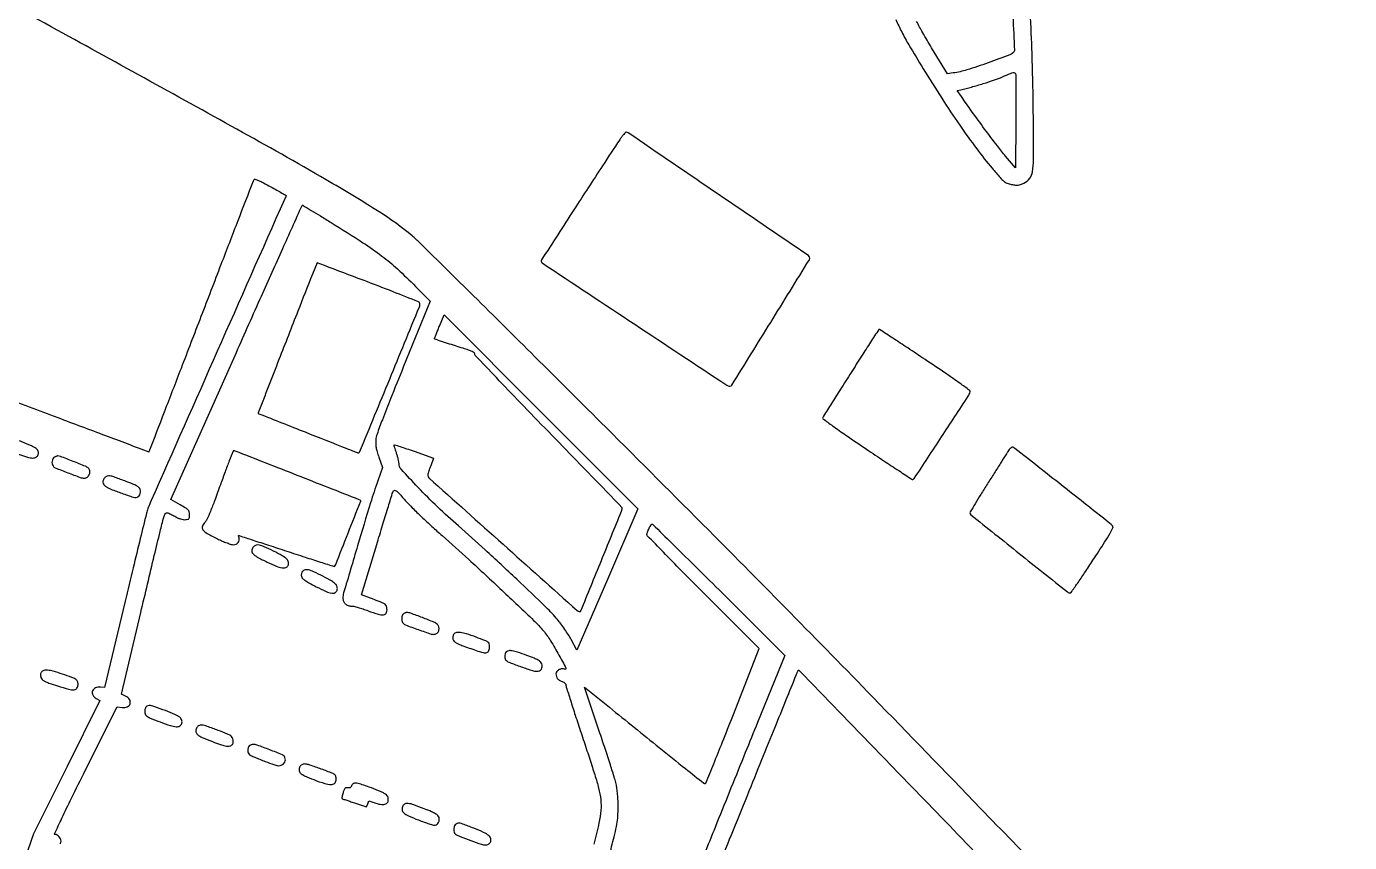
# Model space of a CAD drawing. Header units: metres. Extents: x 244 to 6504, y 133 to 4776.
# Drawn here: x 3680 to 4352, y 2561 to 2975 of the extents above; entities that cross this region are included whole.
import ezdxf

# ---------------------------------------------------------------- set-up
doc = ezdxf.new("R2010")
doc.units = ezdxf.units.M
doc.header["$MEASUREMENT"] = 0

msp = doc.modelspace()

# ---------------------------------------------------------------- linework, layer by layer
for points in [[(3073.43, 1797.58, -0.000015), (3212.47, 1744.26, -0.000001), (3356.48, 1689.04, -0.090549)], [(3360.94, 1697.34, -0.000001), (3222.9, 1750.06, -0.000075), (3098.13, 1797.73, -0.00214)], [(2390.74, 4302.36, -0.000001), (2436.6, 4383.87, -0.253439)], [(5649.78, 2908.29, -0.000001), (5592.12, 2927.27, -0.000136)], [(1770.95, 4232.21, -0.000001), (1756.31, 4203.53, -0.092463)], [(2358.85, 2292.47, -0.000002), (2402.87, 2275.77, -0.000001), (2455, 2255.99, -0.000469)], [(2661.8, 3304.26, -0.000001), (2697.55, 3290.75, -0.000089)], [(2166.88, 2385.74, -0.000003), (2059.01, 2428.09, -0.099946)], [(2836.31, 1902.63, -0.000001), (2798.12, 1918.05, -0.081722)], [(3110.93, 3253.38, 0.000013), (3012.15, 3290.74, 0.000016), (2894.73, 3335.15, 0.000013), (2769.32, 3382.57, -0.00051)], [(3277.66, 3166.01, -0.000003), (3312.3, 3149.56, -0.000078)], [(2910.82, 2101.23, -0.000002), (2871.64, 2116.15, -0.08954)], [(3666.84, 2787.52, 0.00025), (3695.65, 2776.62, 0.000417), (3719.93, 2767.49, 0.000007), (3741.95, 2759.22, 0.339141), (3742.09, 2759.26, 0.063688), (3742.17, 2759.42, 0.000002), (3749.92, 2779.53, 0.000119), (3758.45, 2801.7, 0.000071), (3768.57, 2828, -0.000142), (3778.7, 2854.35, -0.000232), (3787.3, 2876.66, -0.000018), (3795.04, 2896.69, -0.030606), (3795.34, 2897.36, -0.365924), (3795.86, 2897.56, -0.019523), (3797.62, 2896.89, -0.018538), (3800.15, 2895.7, -0.005868), (3803.84, 2893.75, -0.004411), (3806.92, 2892.04, -0.007369), (3809.47, 2890.54, -0.002173), (3811.63, 2889.21, -0.411022), (3811.68, 2888.98, 0.031769), (3810.74, 2887.17, 0.000009), (3776.68, 2810.24, 0.000019), (3743.02, 2734.21, 0.015605), (3741.47, 2730.4, 0.027725), (3740.73, 2728, 0.000527), (3737.59, 2715.27, 0.001279), (3733.97, 2700.4, 0.000856), (3729.9, 2683.37), (3719.51, 2639.54), (3717.36, 2639.76, 0.125526), (3714.83, 2639.38, 0.205502), (3713.35, 2637.85, 0.219571), (3713.5, 2635.81, 0.137659), (3715.2, 2634.07), (3717.12, 2632.97), (3700.22, 2599.18), (3683.32, 2565.39), (3675.85, 2543.84, -0.001193)], [(4030.25, 2546.31, -0.000154), (4037.76, 2564.89, -0.000152), (4045.83, 2584.81, -0.000196), (4053.26, 2603.11, 0.000073), (4059.91, 2619.47, 0.000116), (4065.6, 2633.49, 0.000024), (4070.6, 2645.83, 0.00541), (4071.06, 2646.99, -0.013461), (4071.29, 2647.56, -0.020434), (4071.53, 2648.04, -0.015966), (4071.75, 2648.41, -0.257431), (4071.87, 2648.48, -0.203035), (4072.04, 2648.41, -0.000003), (4098.22, 2621.39, -0.000215), (4127.04, 2591.61, -0.000129), (4161.23, 2556.24, -0.000693), (4219.3, 2495.97, -0.004221)], [(4090.03, 3133.67, -0.000015), (4077.64, 3187.55, -0.258399)], [(2835.59, 1257.96, 0.000001), (2811.6, 1266.94)], [(2724.87, 2153.38, -0.00001), (2851.52, 2105.29, -0.308463)], [(4229.41, 2510.72, 0.000649), (4164.26, 2578.26, 0.000683), (4109.53, 2634.71, 0.001505), (4067.52, 2677.65, 0.00156), (4026.19, 2719.39, 0.00079), (3973.89, 2771.7, 0.000466), (3937.96, 2807.47, 0.000717), (3906.78, 2838.35, 0.000228), (3879.7, 2865.07, 0.020926), (3875.58, 2868.82, 0.032701), (3858.91, 2880.95, 0.009765), (3831.99, 2897.25, 0.004894), (3786.66, 2922.9, 0.000685), (3692.42, 2974.87, -0.000176), (3640.05, 3003.67, -0.00024)], [(4180.68, 2979.99, -0.000069), (4181.44, 2963.01, -0.150693), (4181.32, 2962.52, -0.164588), (4179.08, 2960.66, -0.005457), (4168.08, 2956.6, -0.010623), (4157.27, 2953, -0.04107), (4150.38, 2951.47), (4147.44, 2951.07), (4139.41, 2964.22, -0.00575), (4134.85, 2971.9, -0.014871), (4131.79, 2977.57, -0.014902)], [(4121.26, 2978.56, 0.018758), (4124.19, 2972.29, 0.015478), (4127.83, 2965.7, 0.002704), (4135.15, 2953.54, 0.00666), (4144.5, 2938.63, 0.00816), (4153.64, 2924.97, 0.008923), (4162.29, 2912.96, 0.014335), (4170.14, 2903.06, 0.004228), (4174.13, 2898.39, 0.04027), (4176.01, 2896.56, 0.080551), (4177.65, 2895.59, 0.041893), (4179.94, 2894.91, 0.016063), (4182.04, 2894.55, 0.060232), (4183.37, 2894.52, 0.068329), (4184.58, 2894.81, 0.024669), (4186.2, 2895.54, 0.104467), (4189.24, 2898, 0.135975), (4190.66, 2901.26, 0.035613), (4191.11, 2907.53, 0.001578), (4191.04, 2929.33, 0.003699), (4190.79, 2946.66, 0.003814), (4190.3, 2963.8, 0.002821), (4189.41, 2984.84, 0.000954)], [(3696.93, 2560.34, 0.166776), (3697.38, 2561.67, 0.113522), (3697.13, 2562.79, 0.0711), (3696.37, 2563.9, 0.072769), (3695.36, 2564.73, 0.136885), (3694.35, 2565.02, -0.548355), (3694.1, 2565.41, -0.00113), (3697.81, 2573.34, -0.004313), (3702.65, 2583.38, -0.001604), (3709.61, 2597.42), (3725.81, 2629.82), (3728.35, 2629.48, 0.128928), (3730.99, 2629.8, 0.227641), (3732.44, 2631.38, 0.226866), (3732.12, 2633.51, 0.128391), (3730.12, 2635.26), (3728.07, 2636.29), (3737.86, 2677.66, -0.000263), (3744.71, 2706.58, -0.002554), (3747.69, 2718.82, -0.003183), (3749.52, 2726, -0.074464), (3750.35, 2727.92, -0.205496), (3750.83, 2728.26, -0.120334), (3751.54, 2728.24, -0.051034), (3752.68, 2727.79, -0.009335), (3754.68, 2726.71, 0.018048), (3756.47, 2725.78, 0.031216), (3758.03, 2725.16, 0.037983), (3759.38, 2724.83, 0.065506), (3760.54, 2724.79, 0.030995), (3761.74, 2724.98, 0.164633), (3762.3, 2725.32, 0.150762), (3762.57, 2725.95, 0.024738), (3762.63, 2727.29, 0.06177), (3762.46, 2728.69, 0.12875), (3761.93, 2729.65, 0.066089), (3760.77, 2730.59, 0.007884), (3757.91, 2732.27), (3753.19, 2734.95), (3786.37, 2809.63, -0.000423), (3799.13, 2838.26, -0.000703), (3809.93, 2862.37, -0.000022), (3819.73, 2884.16, -0.295158), (3819.96, 2884.31, -0.136211), (3820.26, 2884.22, -0.000284), (3824.42, 2881.72, -0.001929), (3829.09, 2878.88, -0.001193), (3834.56, 2875.51, -0.004657), (3850.67, 2865.3, -0.01837), (3860.3, 2858.57, -0.023731), (3868.13, 2852.04, -0.012024), (3877.39, 2843.13), (3884.84, 2835.61), (3871.15, 2802.16, 0.001487), (3864.63, 2786.07, 0.005035), (3860.5, 2775.51, 0.005094), (3857.8, 2768.15, 0.063722), (3857.17, 2765.25, 0.031535), (3857.12, 2763.3, 0.033792), (3857.33, 2761.4, 0.027728), (3857.83, 2759.26, 0.01253), (3858.71, 2756.51), (3860.55, 2751.23), (3858.14, 2744.4, 0.010695), (3854.51, 2733.35, 0.001708), (3847.94, 2711.56, 0.000415), (3840.85, 2687.65, 0.072026), (3840.47, 2685.02, 0.09776), (3840.79, 2683.41, 0.106738), (3841.69, 2682.09, 0.103273), (3843.09, 2681.24, 0.086217), (3844.8, 2680.94, -0.058239), (3846.01, 2680.8, -0.010704), (3848.18, 2680.24, -0.011369), (3850.7, 2679.46, -0.010127), (3853.28, 2678.54, 0.015292), (3858.42, 2676.78, 0.098), (3861.14, 2676.49, 0.258397), (3862.47, 2677.4, 0.139332), (3862.86, 2679.41, 0.06264), (3862.54, 2680.91, 0.152552), (3861.88, 2681.81, 0.06331), (3860.46, 2682.6, 0.004701), (3856.31, 2684.19), (3849.96, 2686.57), (3857.65, 2712.12, -0.000727), (3860.64, 2722.02, -0.001109), (3863.27, 2730.61, -0.000382), (3865.56, 2738.01, -0.029665), (3866, 2739.16, -0.243194), (3866.62, 2739.66, -0.217148), (3867.44, 2739.47, -0.042043), (3868.88, 2738.15, -0.002878), (3872.61, 2734.05, 0.014319), (3875.72, 2730.78, 0.004906), (3880.41, 2726.23, 0.004872), (3885.69, 2721.3, 0.005614), (3890.81, 2716.71, -0.005769), (3904.43, 2704.51, -0.002971), (3921.2, 2688.94, -0.001741), (3937.33, 2673.68, -0.030161), (3942.26, 2668.38, -0.032551), (3945.91, 2663.31, -0.013569), (3950.19, 2656.04, -0.011173), (3953.67, 2649.39, -0.754032), (3953.06, 2648.83, 0.154771), (3952, 2649.1, 0.077031), (3950.63, 2648.8, 0.0766), (3949.41, 2648.1, 0.148453), (3948.78, 2647.18, 0.114641), (3948.68, 2645.82, 0.107108), (3949.17, 2644.51, 0.094689), (3950.23, 2643.4, 0.070539), (3951.74, 2642.62, -0.041838), (3952.57, 2642.25, -0.064421), (3953.21, 2641.79, -0.079434), (3953.61, 2641.27, -0.124059), (3953.74, 2640.72, 0.076435), (3953.88, 2639.82, 0.000666), (3955.99, 2633.16, 0.002305), (3958.46, 2625.52, 0.001483), (3961.39, 2616.68, -0.001733), (3964.41, 2607.54, -0.002125), (3967.17, 2598.99, -0.001767), (3969.43, 2591.78, -0.015286), (3970.33, 2588.53, -0.031792), (3971.39, 2582.56, -0.049359), (3971.46, 2577.32, -0.033503), (3970.47, 2570.89, -0.007538), (3967.9, 2560.12, -0.000647)], [(3433.83, 1894.18, -0.000012), (3289.85, 1953, -0.000025), (3146.63, 2011.53, -0.11823)], [(2592.86, 1267.89, -0.000002), (2552.45, 1283.32, -0.105537)], [(3975.97, 2555.06, 0.002466), (3978.5, 2565.17, 0.015915), (3979.59, 2570.31, 0.027158), (3980.08, 2574.28, 0.017097), (3980.24, 2578.94, 0.011651), (3980.17, 2582.08, 0.010165), (3979.95, 2585.37, 0.010474), (3979.62, 2588.38, 0.023484), (3979.22, 2590.64, 0.019771), (3978.45, 2593.49, 0.001852), (3976.27, 2600.39, 0.002374), (3973.6, 2608.6, 0.001864), (3970.63, 2617.48), (3963.07, 2639.81), (3975.8, 2629.54, 0.000241), (4001.12, 2609.12, 0.001414), (4014.46, 2598.43, 0.000332), (4023.68, 2591.09, 0.169452), (4024.37, 2590.85, 0.304049), (4024.7, 2591.07, 0.000228), (4028.73, 2600.91, 0.002296), (4033.21, 2611.96, 0.001389), (4038.41, 2625.09), (4051.86, 2659.33), (4023.34, 2687.86, -0.001317), (4012.4, 2698.86, -0.002151), (4003.19, 2708.24, -0.000264), (3995.04, 2716.64, -0.19501), (3994.81, 2717.19, -0.098238), (3995.06, 2718.4, -0.019992), (3995.97, 2720.4, -0.013057), (3997.03, 2722.34, -0.366578), (3997.53, 2722.52, -0.105154), (3997.87, 2722.3, -0.000046), (4007.69, 2712.64, -0.000681), (4018.59, 2701.88, -0.000414), (4031.44, 2689.13), (4064.87, 2655.91), (4051.01, 2621.89, 0.000378), (4044.79, 2606.58, 0.000235), (4037.52, 2588.62, 0.000236), (4030.36, 2570.9, 0.000429), (4024.53, 2556.4, -0.000233)]]:
    msp.add_lwpolyline(points, format="xyb")
for points in [[(4181.98, 2951.04, -0.089889), (4182.11, 2950.37, -0.000462), (4182.16, 2943.57, -0.002053), (4182.17, 2935.82, -0.001297), (4182.13, 2926.77), (4181.95, 2903.33), (4176.96, 2909.22, -0.012915), (4172.78, 2914.42, -0.003333), (4166.31, 2923.02, -0.003565), (4159.68, 2932.1, -0.006995), (4154.56, 2939.44), (4152.43, 2942.57), (4154.28, 2942.98, 0.011887), (4159.58, 2944.3, 0.007957), (4165.59, 2946.06, 0.007944), (4171.25, 2947.9, 0.019466), (4175.33, 2949.49, -0.002585), (4179.37, 2951.22, -0.042357), (4180.77, 2951.67, -0.179109), (4181.5, 2951.58, -0.183331)], [(3981.04, 2917.59, 0.003715), (3972.31, 2904.41, 0.000855), (3957.78, 2882.05, 0.000046), (3941.37, 2856.68, 0.144518), (3941.16, 2855.96, 0.251659), (3941.65, 2855.04, 0.000046), (3988.62, 2823.96, 0.000069), (4035.36, 2793.05, 0.147092), (4036.99, 2792.56, 0.259623), (4037.97, 2793.11, 0.000125), (4057.67, 2824.91, 0.000138), (4077.32, 2856.68, 0.22541), (4077.46, 2857.94, 0.161355), (4076.84, 2858.76, 0.000028), (4031.04, 2889.93, 0.00003), (3985.27, 2921.08, 0.150502), (3984.23, 2921.4, 0.21072), (3983.88, 2921.25, 0.010726), (3983.03, 2920.28, 0.01561), (3982.07, 2919.05, 0.010542)], [(3825.03, 2849.33, 0.00155), (3817.6, 2830.58, 0.000705), (3807.99, 2806, 0.000015), (3797.46, 2778.94, 0.341091), (3797.53, 2778.7, 0.062626), (3797.79, 2778.56, 0.000004), (3821.23, 2769.28, 0.000091), (3842.5, 2760.86, 0.002546), (3848.07, 2758.69, 0.406959), (3848.96, 2759.08, 0.000145), (3864.22, 2796.1, 0.000221), (3879.33, 2832.83, 0.179782), (3879.4, 2834.77, 0.222029), (3878.83, 2835.36, 0.000408), (3865.98, 2840.41, 0.002613), (3850.71, 2846.3, 0.001258), (3831.09, 2853.7), (3827.33, 2855.1)], [(3974.8, 2694.4), (3959.33, 2658.6), (3956.37, 2663.95, 0.015138), (3954.95, 2666.34, 0.008845), (3953.12, 2669.12, 0.008839), (3951.18, 2671.84, 0.014808), (3949.44, 2674.05, 0.026823), (3943.64, 2680.28, 0.002611), (3928.74, 2694.5, 0.003645), (3912.74, 2709.4, 0.006179), (3899.09, 2721.6, -0.011243), (3888.57, 2731.21, -0.011688), (3878.63, 2741.16, -0.005998), (3870.09, 2750.35, -0.184446), (3868.97, 2753.21, 0.045222), (3868.88, 2754.12, 0.011824), (3868.57, 2755.55, 0.011916), (3868.14, 2757.18, 0.011936), (3867.63, 2758.78, -0.004686), (3867.13, 2760.27, -0.007579), (3866.74, 2761.55, -0.002449), (3866.43, 2762.65, -0.293823), (3866.47, 2762.78, -0.259095), (3866.62, 2762.81, -0.000353), (3869.51, 2761.87, -0.002741), (3872.76, 2760.79, -0.00167), (3876.59, 2759.48), (3886.55, 2756.03), (3885.04, 2752.13, 0.009052), (3884.46, 2750.56, 0.011093), (3883.99, 2749.07, 0.009659), (3883.64, 2747.81, 0.074738), (3883.58, 2747.21, 0.200791), (3884.17, 2745.95, 0.000079), (3921.8, 2712.28, 0.000084), (3959.41, 2678.65, 0.187889), (3960.79, 2678.13, 0.301075), (3961.29, 2678.47, 0.000079), (3971.69, 2703.97, 0.000191), (3981.9, 2729.03, 0.09693), (3982.23, 2730.69, 0.194269), (3982.11, 2730.99, 0.000042), (3971.24, 2742.25, 0.000852), (3959.16, 2754.72, 0.000515), (3944.81, 2769.46, -0.001303), (3930.47, 2784.23, -0.002126), (3918.39, 2796.85, -0.000264), (3907.69, 2808.13, -0.18868), (3907.39, 2808.88, 0.231719), (3907.08, 2809.48, 0.047581), (3906.04, 2810.12, 0.030784), (3904.31, 2810.84, 0.009149), (3901.58, 2811.74, -0.001144), (3893.56, 2814.22, -0.007708), (3889.6, 2815.52, -0.006826), (3887.16, 2816.4, -0.420554), (3886.99, 2816.78, -0.000816), (3887.12, 2817.11, -0.000016), (3887.8, 2818.77, -0.000038), (3888.59, 2820.71, -0.000026), (3889.49, 2822.93), (3891.81, 2828.65), (3941.04, 2779.42), (3990.27, 2730.2)], [(4098.49, 2799.43, 0.000181), (4093.12, 2790.98, 0.000286), (4088.52, 2783.72, 0.000064), (4084.48, 2777.34, 0.012186), (4084.09, 2776.68, 0.378125), (4084.23, 2775.98, 0.003193), (4089.08, 2772.42, 0.006947), (4095.83, 2767.67, 0.002005), (4106.39, 2760.51, 0.001176), (4115.18, 2754.64, 0.001906), (4122.67, 2749.7, 0.000263), (4129.35, 2745.33, 0.145547), (4129.81, 2745.2, 0.252694), (4130.56, 2745.61, 0.000157), (4144.44, 2766.77, 0.00041), (4157.91, 2787.36, 0.080445), (4158.91, 2789.61, 0.306901), (4158.63, 2790.42, 0.003422), (4153.74, 2793.98, 0.006961), (4146.89, 2798.77, 0.001983), (4136.11, 2806.01, 0.00069), (4127.24, 2811.9, 0.001135), (4119.72, 2816.85, 0.000082), (4112.96, 2821.29, 0.170759), (4112.72, 2821.35, 0.228314), (4112.52, 2821.22, 0.000118), (4108.4, 2814.89, 0.001517), (4103.84, 2807.82, 0.00092)], [(3668.07, 2766.34, 0.09568), (3667.61, 2765.93, 0.061127), (3667.23, 2765.32, 0.055356), (3666.99, 2764.56, 0.049145), (3666.91, 2763.73, 0.127217), (3667.29, 2762.26, 0.126246), (3668.34, 2761.15, 0.04648), (3670.63, 2759.99, 0.004698), (3676.33, 2757.8, 0.018927), (3680.41, 2756.44, 0.069648), (3683.1, 2756.06, 0.136107), (3684.8, 2756.52, 0.183587), (3685.78, 2757.76, 0.162645), (3685.76, 2759.43, 0.144387), (3684.74, 2760.85, 0.063536), (3682.3, 2762.28, 0.011457), (3677.41, 2764.26, 0.001311), (3671.77, 2766.36, 0.033727), (3670.2, 2766.82, 0.119467), (3669.2, 2766.81, 0.068024)], [(4178.12, 2759.33, -0.000362), (4177.08, 2757.69, -0.00003), (4174.4, 2753.46, -0.00004), (4171.2, 2748.41, -0.000031), (4167.71, 2742.9, 0.001929), (4164.33, 2737.52, 0.00303), (4161.47, 2732.87, 0.000804), (4159.01, 2728.8, 0.11306), (4158.83, 2728.27, 0.252118), (4159.24, 2727.31, 0.000149), (4183.87, 2707.63, 0.0002), (4208.36, 2688.08, 0.168993), (4209.77, 2687.58, 0.24572), (4210.18, 2687.8, 0.000866), (4213.43, 2692.46, 0.004253), (4217.09, 2697.82, 0.002622), (4221.3, 2704.18, 0.001942), (4227.24, 2713.34, 0.013613), (4230, 2717.89, 0.020678), (4231.43, 2720.66, 0.324215), (4231.24, 2721.64, 0.020808), (4228.06, 2724.36, 0.000222), (4205.39, 2742.24, 0.000064), (4181.68, 2760.91, 0.075289), (4180.6, 2761.53, 0.217565), (4180.14, 2761.5, 0.058376), (4179.52, 2761.07, 0.045155), (4178.82, 2760.33, 0.025854)], [(3693.91, 2756.41, 0.141048), (3693.19, 2755.65, 0.085699), (3692.81, 2754.47, 0.080219), (3692.83, 2753.16, 0.096986), (3693.28, 2752.01, 0.156955), (3694.35, 2751.12, 0.003321), (3700.78, 2748.59, 0.005028), (3707.04, 2746.24, 0.087386), (3709.18, 2745.86, 0.171312), (3710.73, 2746.41, 0.133836), (3711.78, 2747.86, 0.13551), (3711.94, 2749.63, 0.176619), (3711.13, 2751.02, 0.07716), (3709.75, 2751.85, 0.002252), (3703.44, 2754.37, 0.001846), (3697.02, 2756.87, 0.098606), (3695.73, 2757.1, 0.064129), (3695.4, 2757.05, 0.020467), (3694.92, 2756.89, 0.020049), (3694.4, 2756.67, 0.021092)], [(3778.24, 2742.38, -0.003377), (3775.41, 2734.61, -0.008352), (3773.2, 2728.95, -0.007572), (3771.45, 2724.85, -0.095059), (3770.49, 2723.48, 0.112903), (3769.17, 2721.44, 0.252344), (3769.43, 2719.67, 0.104894), (3771.55, 2717.8, 0.014784), (3776.73, 2715.08, 0.011357), (3779.23, 2713.93, 0.013348), (3781.65, 2712.96, 0.012294), (3783.72, 2712.25, 0.076661), (3784.82, 2712.08, 0.103938), (3786.24, 2712.37, 0.119667), (3787.33, 2713.21, 0.129523), (3787.86, 2714.39, 0.133615), (3787.73, 2715.67, -0.018615), (3787.6, 2716.07, -0.034044), (3787.52, 2716.41, -0.04302), (3787.5, 2716.65, -0.412781), (3787.57, 2716.71, -0.075694), (3787.76, 2716.68, -0.000025), (3794.83, 2714.39, -0.000431), (3802.69, 2711.83, -0.000262), (3811.97, 2708.8, 0.000567), (3821.24, 2705.78, 0.000942), (3829.06, 2703.25, 0.000039), (3836.13, 2700.99, 0.306133), (3836.23, 2701.02, 0.078928), (3836.8, 2701.97, 0.000168), (3843.1, 2717.88, 0.000057), (3849.53, 2734.12, 0.298975), (3849.46, 2734.44, 0.103115), (3848.81, 2734.86, 0.000028), (3817.29, 2747.25, 0.00003), (3785.8, 2759.61, 0.093814), (3784.97, 2759.77, 0.309081), (3784.69, 2759.58, 0.000714), (3782.78, 2754.66, 0.00409), (3780.66, 2749.05, 0.002488)], [(3719.62, 2746.14, 0.094142), (3718.84, 2744.99, 0.127907), (3718.64, 2743.75, 0.128963), (3719.08, 2742.57, 0.096566), (3720.07, 2741.61, 0.049632), (3722.71, 2740.26, 0.007576), (3728.25, 2738.17, 0.004318), (3734.05, 2736.14, 0.131295), (3735.57, 2736.04, 0.121203), (3736.6, 2736.52, 0.107592), (3737.34, 2737.44, 0.097218), (3737.69, 2738.67, 0.081056), (3737.57, 2740.02, 0.134835), (3737.01, 2741.01, 0.069684), (3735.88, 2741.87, 0.033412), (3733.79, 2742.86, 0.005677), (3729.69, 2744.43, 0.003182), (3724.13, 2746.45, 0.043346), (3722.04, 2746.99, 0.13086), (3720.77, 2746.88, 0.108701)], [(3795.14, 2711.03, 0.157638), (3794.25, 2709.29, 0.224816), (3794.72, 2707.64, 0.085687), (3797.01, 2705.81, 0.013927), (3802.08, 2703.2, 0.013688), (3806.67, 2701.14, 0.058222), (3809.57, 2700.31, 0.120383), (3811.44, 2700.46, 0.192688), (3812.65, 2701.48, 0.176719), (3812.88, 2703.14, 0.1472), (3812.02, 2704.71, 0.066918), (3809.71, 2706.45, 0.013961), (3805.21, 2708.81, 0.007345), (3800.47, 2711.04, 0.051956), (3798.05, 2711.84, 0.121158), (3796.47, 2711.81, 0.130973)], [(3819.96, 2698.53, 0.074494), (3819.67, 2698.06, 0.041702), (3819.47, 2697.41, 0.040508), (3819.36, 2696.7, 0.051913), (3819.39, 2696.05, 0.157367), (3819.85, 2695.1, 0.048521), (3821.06, 2694.06, 0.027809), (3823.2, 2692.73, 0.006391), (3826.95, 2690.75, 0.011825), (3831.93, 2688.33, 0.065191), (3834.78, 2687.46, 0.164467), (3836.48, 2687.73, 0.197164), (3837.51, 2688.96, 0.136938), (3837.57, 2690.65, 0.139364), (3836.75, 2692.11, 0.064683), (3834.67, 2693.68, 0.011367), (3830.36, 2696.03, 0.009883), (3825.73, 2698.3, 0.050178), (3823.02, 2699.25, 0.107001), (3821.25, 2699.29, 0.173626)], [(3871.07, 2676.83, 0.115971), (3870.55, 2675.99, 0.064401), (3870.32, 2674.8, 0.063087), (3870.39, 2673.56, 0.095525), (3870.79, 2672.55, 0.161085), (3872.21, 2671.4, 0.006015), (3878.75, 2668.98, 0.006547), (3885.31, 2666.75, 0.14103), (3887.33, 2666.68, 0.149246), (3888.56, 2667.43, 0.129569), (3889.26, 2668.78, 0.125622), (3889.21, 2670.33, 0.136179), (3888.42, 2671.62, 0.089678), (3886.67, 2672.73, 0.005271), (3880.81, 2675.06, 0.005379), (3874.91, 2677.26, 0.08687), (3872.83, 2677.63, 0.067359), (3872.4, 2677.57, 0.039058), (3871.92, 2677.4, 0.038294), (3871.45, 2677.14, 0.051824)], [(3896.78, 2666.71, 0.084771), (3896.49, 2666.21, 0.049438), (3896.32, 2665.54, 0.04711), (3896.27, 2664.8, 0.053667), (3896.37, 2664.11, 0.138339), (3897.02, 2662.97, 0.080825), (3898.31, 2662.07, 0.026209), (3900.94, 2660.95, 0.001996), (3908.2, 2658.35, 0.024999), (3911.65, 2657.33, 0.134388), (3913.58, 2657.38, 0.235109), (3914.63, 2658.37, 0.088339), (3914.99, 2660.41, 0.082232), (3914.77, 2661.78, 0.161627), (3914.11, 2662.64, 0.057905), (3912.6, 2663.44, 0.003994), (3908.1, 2665.14, 0.010771), (3903.21, 2666.83, 0.043514), (3900.14, 2667.54, 0.080687), (3898.11, 2667.49, 0.17508)], [(3923.41, 2657.62, 0.121819), (3922.83, 2656.67, 0.078186), (3922.64, 2655.37, 0.079674), (3922.86, 2654.11, 0.137978), (3923.46, 2653.24, 0.083871), (3925.18, 2652.24, 0.004779), (3930.98, 2650.14, 0.004929), (3936.8, 2648.15, 0.079968), (3938.84, 2647.82, 0.101942), (3940.25, 2648.11, 0.141595), (3941.24, 2648.92, 0.139401), (3941.65, 2650.15, 0.097568), (3941.44, 2651.61, 0.114212), (3940.8, 2652.61, 0.064465), (3939.64, 2653.48, 0.033976), (3937.64, 2654.45, 0.006814), (3933.94, 2655.87, 0.007778), (3929.15, 2657.56, 0.039546), (3926.4, 2658.24, 0.079893), (3924.64, 2658.25, 0.159153)], [(3687.41, 2647.45, 0.070942), (3687.06, 2646.87, 0.081256), (3686.9, 2646.25, 0.069337), (3686.94, 2645.52, 0.036613), (3687.18, 2644.66, 0.11723), (3687.85, 2643.61, 0.075042), (3689.04, 2642.77, 0.034371), (3691.18, 2641.87, 0.005144), (3695.63, 2640.4, 0.010921), (3701.32, 2638.72, 0.084116), (3704.08, 2638.46, 0.237605), (3705.45, 2639.28, 0.142592), (3706, 2641.14, 0.098282), (3705.68, 2642.71, 0.149526), (3704.8, 2643.78, 0.060526), (3702.87, 2644.75, 0.006217), (3698.04, 2646.41, 0.010612), (3693.41, 2647.83, 0.044612), (3690.56, 2648.37, 0.083646), (3688.68, 2648.24, 0.161902)], [(3740.48, 2629.64, 0.083983), (3740.19, 2629.15, 0.038772), (3739.98, 2628.42, 0.036979), (3739.87, 2627.61, 0.042268), (3739.9, 2626.83, 0.121265), (3740.32, 2625.69, 0.107367), (3741.24, 2624.81, 0.041552), (3743.13, 2623.87, 0.004481), (3747.67, 2622.11, 0.011932), (3752.84, 2620.29, 0.060283), (3755.84, 2619.7, 0.140171), (3757.62, 2620.07, 0.197463), (3758.65, 2621.3, 0.158538), (3758.64, 2623.02, 0.145715), (3757.62, 2624.47, 0.065955), (3755.19, 2625.92, 0.012423), (3750.38, 2627.86, 0.003799), (3745.03, 2629.81, 0.040983), (3742.8, 2630.4, 0.120267), (3741.49, 2630.32, 0.145402)], [(3766.13, 2618.95, 0.141863), (3765.87, 2617.16, 0.18656), (3766.66, 2615.72, 0.073147), (3768.98, 2614.29, 0.01005), (3774.24, 2612.16, 0.005345), (3778.33, 2610.65, 0.027778), (3780.64, 2609.97, 0.052945), (3782.17, 2609.78, 0.112494), (3783.33, 2610.02, 0.054485), (3784.12, 2610.48, 0.120507), (3784.55, 2611.02, 0.102783), (3784.73, 2611.75, 0.033105), (3784.7, 2612.88, 0.09036), (3784.32, 2614.21, 0.133682), (3783.53, 2615.11, 0.050095), (3781.83, 2616, 0.004155), (3777.21, 2617.82, 0.007355), (3771.54, 2619.89, 0.058582), (3768.82, 2620.5, 0.15774), (3767.23, 2620.16, 0.156171)], [(3792.91, 2609.93, 0.12209), (3792.32, 2608.96, 0.080378), (3792.14, 2607.67, 0.08155), (3792.38, 2606.4, 0.13359), (3793, 2605.51, 0.068341), (3793.65, 2605.11, 0.004275), (3795.73, 2604.2, 0.006249), (3798.23, 2603.17, 0.004594), (3801.03, 2602.09, 0.004042), (3805.43, 2600.48, 0.039137), (3807.34, 2599.96, 0.097251), (3808.59, 2599.97, 0.095017), (3809.74, 2600.45, 0.077597), (3810.7, 2601.31, 0.108815), (3811.22, 2602.34, 0.113646), (3811.24, 2603.46, 0.090443), (3810.79, 2604.58, 0.156955), (3809.72, 2605.46, 0.003321), (3803.29, 2608, 0.005028), (3797.02, 2610.35, 0.087386), (3794.88, 2610.72, 0.056744), (3794.37, 2610.67, 0.038853), (3793.82, 2610.49, 0.03911), (3793.3, 2610.23, 0.061821)], [(3818.6, 2599.44, 0.13517), (3818.19, 2597.65, 0.196861), (3818.86, 2596.21, 0.082289), (3821, 2594.8, 0.012562), (3825.71, 2592.84, 0.013701), (3831.26, 2590.87, 0.072437), (3834.43, 2590.33, 0.184697), (3836.18, 2590.95, 0.194272), (3837.02, 2592.56, 0.041111), (3837.04, 2593.4, 0.042793), (3836.91, 2594.21, 0.046676), (3836.68, 2594.89, 0.119164), (3836.36, 2595.29, 0.07723), (3834.5, 2596.35, 0.005296), (3828.77, 2598.46, 0.005158), (3822.99, 2600.45, 0.080559), (3820.93, 2600.79, 0.068518), (3820.24, 2600.69, 0.062496), (3819.57, 2600.41, 0.063503), (3819, 2599.98, 0.07575)], [(3846.3, 2591.01, 0.081189), (3845.84, 2590.83, 0.055396), (3845.39, 2590.49, 0.054539), (3845.02, 2590.05, 0.071054), (3844.79, 2589.58, -0.083878), (3844.53, 2589.07, -0.122387), (3844.14, 2588.75, -0.105964), (3843.6, 2588.62, -0.052101), (3842.89, 2588.68, 0.07899), (3842.06, 2588.71, 0.17306), (3841.5, 2588.42, 0.100061), (3841.05, 2587.71, 0.017229), (3840.54, 2586.2, 0.008171), (3840.24, 2585.13, 0.012843), (3840.02, 2584.2, 0.00687), (3839.87, 2583.42, 0.272466), (3839.93, 2583.26, 0.087507), (3840.11, 2583.16, 0.000549), (3841.88, 2582.54, 0.002217), (3843.92, 2581.84, 0.001409), (3846.3, 2581.04), (3852.45, 2579), (3853.05, 2580.58), (3853.66, 2582.16), (3857.15, 2580.93, 0.050287), (3860.19, 2580.19, 0.145041), (3862.32, 2580.52, 0.223242), (3863.38, 2581.8, 0.125557), (3863.39, 2583.86, 0.115788), (3862.96, 2584.7, 0.065184), (3862.11, 2585.46, 0.041663), (3860.72, 2586.26, 0.013308), (3858.53, 2587.21, 0.006022), (3853.79, 2589.06, 0.014562), (3850.24, 2590.28, 0.016111), (3847.61, 2591, 0.113801)], [(3870.9, 2579.51, 0.151109), (3870.53, 2577.63, 0.183946), (3871.34, 2576.04, 0.078422), (3873.75, 2574.47, 0.013556), (3878.8, 2572.37, 0.007136), (3881.69, 2571.3, 0.009962), (3884.3, 2570.44, 0.006732), (3886.5, 2569.79, 0.117106), (3887.24, 2569.77, 0.118329), (3888.28, 2570.24, 0.107184), (3889.03, 2571.15, 0.098408), (3889.39, 2572.36, 0.084357), (3889.28, 2573.69, 0.138331), (3888.73, 2574.64, 0.060722), (3887.56, 2575.52, 0.03181), (3885.5, 2576.55, 0.006417), (3881.71, 2578.1, 0.00805), (3876.41, 2580.09, 0.053377), (3873.66, 2580.75, 0.132562), (3872.02, 2580.53, 0.172056)], [(3897.93, 2570.26, 0.170627), (3897.15, 2569.34, 0.07556), (3896.8, 2567.75, 0.076851), (3896.94, 2566.16, 0.193151), (3897.6, 2565.23, 0.048272), (3900.03, 2564, 0.006507), (3905.4, 2561.97, 0.004884), (3910.91, 2560.04, 0.081824), (3912.82, 2559.72, 0.056095), (3913.62, 2559.81, 0.068202), (3914.34, 2560.08, 0.072111), (3914.92, 2560.51, 0.074229), (3915.35, 2561.09, 0.18639), (3915.56, 2562.85, 0.157711), (3914.57, 2564.44, 0.069071), (3911.94, 2566.1, 0.014385), (3906.89, 2568.2, 0.001106), (3901.34, 2570.31, 0.033846), (3899.93, 2570.74, 0.126154), (3899.01, 2570.72, 0.063012)]]:
    msp.add_lwpolyline(points, format="xyb", close=True)

doc.saveas('drawing.dxf')
